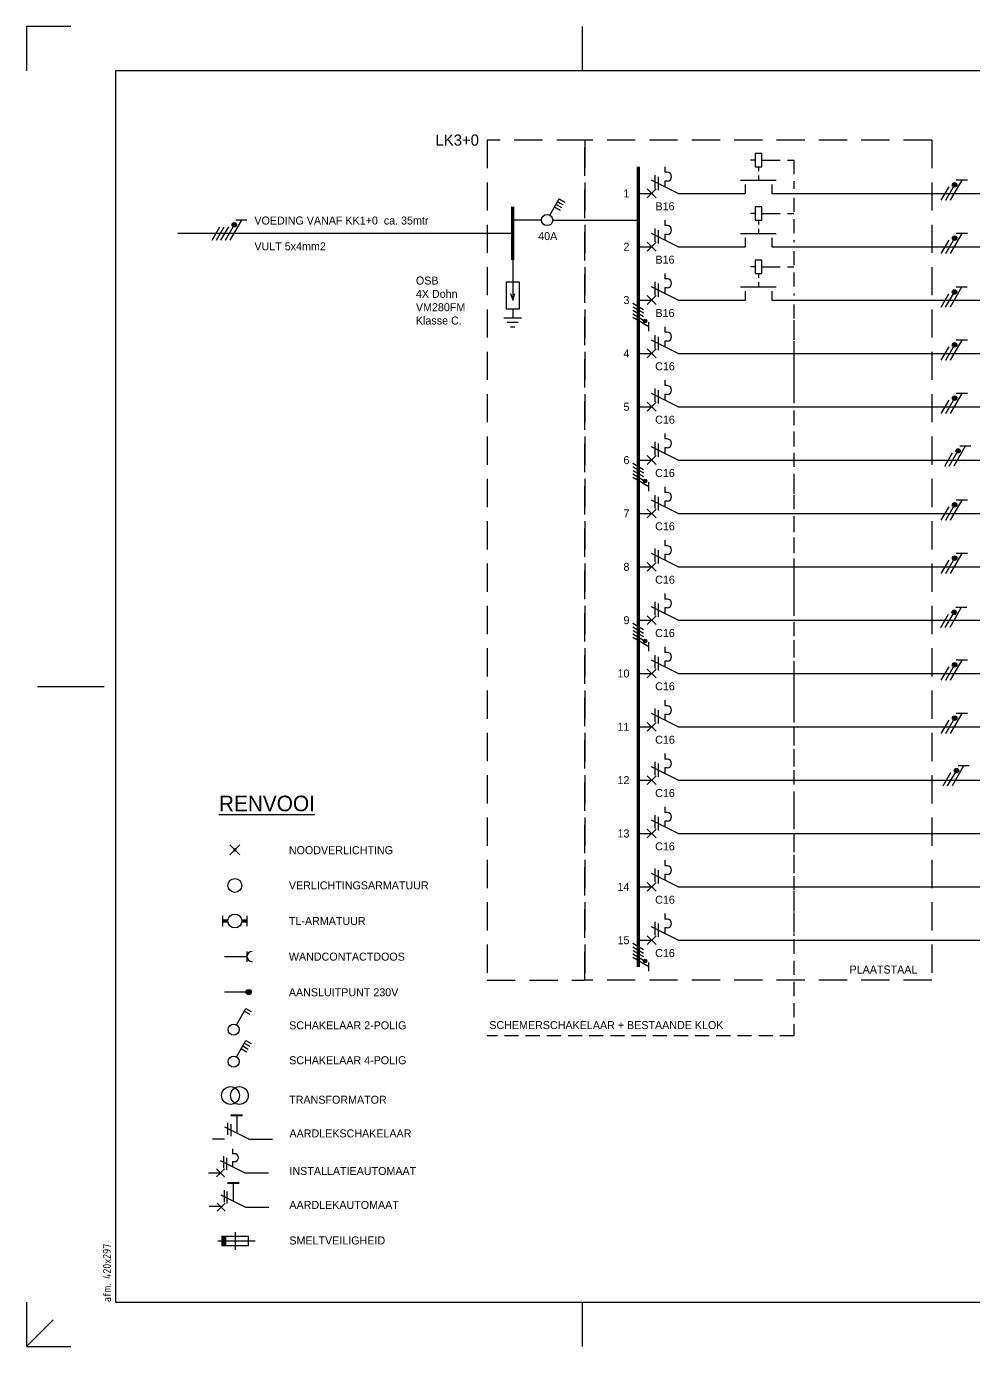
# Model space of a CAD drawing. Header units: millimetres. Extents: x 0 to 420, y 0 to 297.
# Drawn here: x 0 to 213, y 0 to 297 of the extents above; entities that cross this region are included whole.
import ezdxf
from ezdxf.enums import TextEntityAlignment as Align

# ---------------------------------------------------------------- set-up
doc = ezdxf.new("R2010")
doc.units = ezdxf.units.MM
doc.linetypes.add('HIDDEN', pattern=[9.525, 6.35, -3.175])
doc.linetypes.add('STABI11', pattern=[2, 1, -1])
doc.layers.get('0').update_dxf_attribs({"linetype": 'CONTINUOUS'})
for name, color, linetype in [('00att018', 1, 'CONTINUOUS'), ('00kad018', 1, 'CONTINUOUS'), ('00kad070', 5, 'CONTINUOUS'), ('BL$2----_KADER', 7, 'CONTINUOUS'), ('EL$1----', 3, 'CONTINUOUS'), ('EL$1----_LK3+0', 3, 'CONTINUOUS')]:
    doc.layers.add(name, color=color, linetype=linetype)
doc.styles.add('BURO-018', font='BUROFONT', dxfattribs={"height": 1.8})
doc.styles.add('BURO-035', font='BUROFONT.shx', dxfattribs={"height": 3.5})
doc.styles.add('ISO', font='isocp.shx')

# ---------------------------------------------------------------- blocks, each defined once
blk = doc.blocks.new('a3-windesheim-hor')
at = {"layer": '00kad018', "color": 1}
for p, q in [((0, 297), (0, 287)), ((10, 297), (0, 297)), ((125, 287), (125, 297)), ((2.5, 148.5), (17.5, 148.5)), ((0, 10), (0, 0)), ((125, 0), (125, 10)), ((0, 0), (6, 6)), ((0, 0), (10, 0))]:
    blk.add_line(p, q, dxfattribs=at)
at = {"layer": '00kad070', "color": 5}
for p, q in [((20, 287), (20, 10)), ((410, 287), (20, 287)), ((20, 10), (410, 10))]:
    blk.add_line(p, q, dxfattribs=at)
at = {"layer": '00att018', "color": 1, "style": 'ISO'}
blk.add_text('afm. 420x297', height=1.8, rotation=90, dxfattribs=at).set_placement((19, 10))
blk = doc.blocks.new('RENV_DION')
at = {"layer": 'EL$1----', "linetype": 'Continuous'}
for p, q in [((485.12, 256.64), (487.32, 254.44)), ((487.32, 256.64), (485.12, 254.44)), ((483.5, 238.37), (483.5, 240.7)), ((488.94, 240.7), (488.94, 238.37)), ((488.94, 232.7), (488.94, 230.37)), ((483.89, 231.54), (488.94, 231.54)), ((489.33, 223.54), (483.89, 223.54)), ((486.57, 208.98), (488.69, 212.65)), ((487.99, 211.43), (489.2, 210.73)), ((488.34, 212.04), (489.55, 211.34)), ((488.69, 212.65), (489.9, 211.95)), ((487.64, 210.83), (488.85, 210.13)), ((489.35, 190.42), (483.95, 193.12)), ((484.62, 191.43), (484.62, 194.13)), ((485.3, 193.8), (485.3, 191.1)), ((486.65, 195.82), (486.65, 191.77)), ((485.66, 188.31), (485.66, 187.19)), ((486.11, 187.19), (485.66, 187.19)), ((488.36, 182.91), (482.96, 185.61)), ((483.63, 186.63), (483.63, 183.93)), ((484.31, 186.29), (484.31, 183.59)), ((486.11, 185.39), (485.66, 185.39)), ((485.66, 185.39), (485.66, 184.26)), ((480.26, 182.91), (482.96, 182.91)), ((482.06, 183.81), (483.86, 182.01)), ((483.86, 183.81), (482.06, 182.01)), ((488.36, 182.91), (493.76, 182.91)), ((485.84, 180.58), (485.84, 176.53)), ((484.04, 176.08), (482.24, 174.28)), ((482.24, 176.08), (484.04, 174.28)), ((488.54, 175.18), (483.14, 177.88)), ((486.31, 169.57), (486.31, 165.57)), ((482.39, 167.57), (490.81, 167.57)), ((489.31, 168.57), (483.31, 168.57)), ((483.31, 168.57), (483.31, 166.57)), ((483.31, 166.57), (489.31, 166.57)), ((489.31, 166.57), (489.31, 168.57))]:
    blk.add_line(p, q, dxfattribs=at)
at = {"layer": 'EL$1----', "color": 3, "linetype": 'Continuous'}
for p, q in [((486.57, 216.18), (488.69, 219.85)), ((488.69, 219.85), (489.9, 219.15)), ((488.34, 219.25), (489.55, 218.55))]:
    blk.add_line(p, q, dxfattribs=at)
at = {"layer": 'EL$1----'}
for p, q in [((483.86, 190.42), (481.16, 190.42)), ((489.35, 190.42), (494.66, 190.42)), ((483.9, 176.31), (483.9, 179.01)), ((484.49, 175.97), (484.49, 178.67)), ((483.14, 175.29), (480.44, 175.29)), ((488.54, 175.18), (493.85, 175.18))]:
    blk.add_line(p, q, dxfattribs=at)
at = {"layer": 'EL$1----', "linetype": 'Continuous'}
for points, const_width in [([(486.41, 255.54, 1), (486.02, 255.54, 1)], 0.389), ([(489.33, 223.83, 1), (489.33, 223.24, 1)], 0.583)]:
    blk.add_lwpolyline(points, format="xyb", close=True, dxfattribs=dict(at, const_width=const_width))
for points, const_width in [([(484.66, 239.54), (483.5, 239.54)], 0.778), ([(487.77, 239.54), (488.94, 239.54)], 0.778), ([(485.3, 195.82), (488, 195.82)], 0.45), ([(484.49, 180.58), (487.19, 180.58)], 0.45)]:
    blk.add_lwpolyline(points, dxfattribs=dict(at, const_width=const_width))
for centre, radius in [((486.22, 247.54), 1.56), ((486.22, 239.54), 1.56), ((489.33, 223.54), 0.583), ((485.95, 207.9), 1.25), ((485.24, 200.27), 2), ((487.24, 200.27), 2)]:
    blk.add_circle(centre, radius, dxfattribs=at)
at = {"layer": 'EL$1----', "color": 3, "linetype": 'Continuous'}
blk.add_circle((485.95, 215.1), 1.25, dxfattribs=at)
at = {"layer": 'EL$1----', "linetype": 'Continuous'}
for centre, radius, start, end in [((490.11, 231.54), 1.17, 90, 270), ((486.11, 186.29), 0.9, 270, 90)]:
    blk.add_arc(centre, radius, start, end, dxfattribs=at)
blk.add_solid([(483.31, 168.57), (484.31, 168.57), (483.31, 166.57), (484.31, 166.57)], dxfattribs=at)
at = {"layer": 'EL$1----', "color": 3, "style": 'BURO-035'}
blk.add_text('%%URENVOOI', height=3.5, dxfattribs=at).set_placement((482.63, 264.23))
at = {"layer": 'EL$1----', "color": 1, "style": 'BURO-018'}
for s, p in [('NOODVERLICHTING', (498.36, 255.47)), ('VERLICHTINGSARMATUUR', (498.36, 247.55)), ('TL-ARMATUUR', (498.36, 239.54)), ('WANDCONTACTDOOS', (498.36, 231.52)), ('AANSLUITPUNT 230V', (498.36, 223.5)), ('SCHAKELAAR 2-POLIG', (498.43, 216.06)), ('SCHAKELAAR 4-POLIG', (498.43, 208.21)), ('TRANSFORMATOR', (498.43, 199.33)), ('AARDLEKSCHAKELAAR', (498.49, 191.75)), ('INSTALLATIEAUTOMAAT', (498.49, 183.3)), ('AARDLEKAUTOMAAT', (498.47, 175.66)), ('SMELTVEILIGHEID', (498.47, 167.66))]:
    blk.add_text(s, height=1.8, dxfattribs=at).set_placement(p, align=Align.MIDDLE_LEFT)
blk = doc.blocks.new('HL3')
at = {"color": 0, "linetype": 'Continuous'}
for p, q in [((-3, 6.98), (-3, 4.48)), ((-3, 5.73), (1.5, 3.13)), ((1.5, 2.13), (-1.5, 3.87)), ((1.5, 1.13), (-1.5, 2.87)), ((1.5, 0.13), (-1.5, 1.87)), ((1.5, -0.87), (-1.5, 0.87))]:
    blk.add_line(p, q, dxfattribs=at)
at = {"color": 0, "linetype": 'Continuous', "const_width": 0.5}
blk.add_lwpolyline([(-1.68, 4.12, 1), (-2.18, 4.12, 1)], format="xyb", close=True, dxfattribs=at)
at = {"color": 0, "linetype": 'Continuous'}
blk.add_circle((-1.93, 4.12), 0.5, dxfattribs=at)
blk = doc.blocks.new('1114A3A')
at = {"color": 0, "linetype": 'Continuous'}
for p, q in [((0.62, 1.08), (2.74, 4.75)), ((2.04, 3.54), (3.25, 2.84)), ((2.39, 4.14), (3.6, 3.44)), ((2.74, 4.75), (3.95, 4.05)), ((1.69, 2.93), (2.9, 2.23))]:
    blk.add_line(p, q, dxfattribs=at)
blk.add_circle((0, 0), 1.25, dxfattribs=at)
at = {"color": 0, "linetype": 'Continuous', "style": 'BURO-018', "flags": 1}
for tag, p in [('E_ID', (0, 0.08)), ('E_MATCODE', (0, -4.92))]:
    blk.add_attdef(tag, p, '', height=1.8, dxfattribs=at)
at = {"color": 0, "linetype": 'Continuous', "style": 'BURO-018'}
blk.add_attdef('E_IGS', text='', height=1.8, dxfattribs=at).set_placement((3, 0.08), align=Align.MIDDLE_LEFT)
blk = doc.blocks.new('072203')
at = {"color": 0, "linetype": 'Continuous'}
for p, q in [((-1.5, 0), (-1.5, -6)), ((1.5, 0), (-1.5, 0)), ((0, 0), (0, -4)), ((1.5, -6), (1.5, 0)), ((-0.5, -2.5), (0, -4)), ((0, -4), (0.5, -2.5)), ((-2, -8), (2, -8)), ((-1.5, -6), (1.5, -6)), ((0, -6), (0, -8)), ((-1.25, -9), (1.25, -9)), ((-0.5, -10), (0.5, -10))]:
    blk.add_line(p, q, dxfattribs=at)
blk = doc.blocks.new('L1')
at = {"color": 0, "linetype": 'Continuous'}
for p, q in [((-3, 73.98), (-3, 71.48)), ((-3, 72.73), (1.5, 70.13)), ((1.5, 69.13), (-1.5, 70.87)), ((1.5, 68.13), (-1.5, 69.87))]:
    blk.add_line(p, q, dxfattribs=at)
at = {"color": 0, "linetype": 'Continuous', "const_width": 0.5}
blk.add_lwpolyline([(-1.68, 71.12, 1), (-2.18, 71.12, 1)], format="xyb", close=True, dxfattribs=at)
at = {"color": 0, "linetype": 'Continuous'}
blk.add_circle((-1.93, 71.12), 0.5, dxfattribs=at)
blk = doc.blocks.new('111104')
at = {"color": 0, "linetype": 'Continuous'}
for p, q in [((-3, 6.98), (-3, 4.48)), ((-3, 5.73), (1.5, 3.13)), ((1.5, 2.13), (-1.5, 3.87)), ((1.5, 1.13), (-1.5, 2.87)), ((1.5, 0.13), (-1.5, 1.87)), ((1.5, -0.87), (-1.5, 0.87))]:
    blk.add_line(p, q, dxfattribs=at)
at = {"color": 0, "linetype": 'Continuous', "const_width": 0.5}
blk.add_lwpolyline([(-1.68, 4.12, 1), (-2.18, 4.12, 1)], format="xyb", close=True, dxfattribs=at)
at = {"color": 0, "linetype": 'Continuous'}
blk.add_circle((-1.93, 4.12), 0.5, dxfattribs=at)
blk = doc.blocks.new('B3')
at = {"color": 0, "linetype": 'Continuous'}
for p, q in [((0, 9), (0, 21)), ((0, 9), (-3, 3)), ((-6, 6), (-4.75, 6)), ((-4.75, 6.5), (-4.75, 6)), ((-2.75, 6.5), (-2.75, 6)), ((-2.75, 6), (-1.5, 6)), ((-4.125, 3.75), (-1.125, 3.75)), ((-3.75, 4.5), (-0.75, 4.5)), ((-1, 4), (1, 2)), ((-1, 2), (1, 4)), ((0, 0), (0, 3))]:
    blk.add_line(p, q, dxfattribs=at)
blk.add_arc((-3.75, 6.5), 1, 0, 180, dxfattribs=at)
at = {"color": 1, "style": 'BURO-018'}
blk.add_attdef('E_VRIJ1', (-3, 12), '', height=1.8, rotation=90, dxfattribs=at)
at = {"color": 1, "linetype": 'Continuous', "style": 'BURO-018'}
blk.add_attdef('E_IIA', text='', height=1.8, rotation=90, dxfattribs=at).set_placement((2, 6), align=Align.TOP_CENTER)
blk = doc.blocks.new('M2')
at = {"color": 0, "linetype": 'Continuous'}
for p, q in [((0, 30), (0, 33)), ((-3, 23), (-3, 31)), ((-2, 30), (0, 30)), ((-6, 27.75), (-9, 27.75)), ((-9, 27.75), (-9, 26.25)), ((-7.5, 27.75), (-7.5, 28.75)), ((-6, 26.25), (-6, 27.75)), ((-6, 27.25), (-6, 27.25)), ((-9, 26.25), (-6, 26.25)), ((-7.5, 26.25), (-7.5, 25.25)), ((-2, 24), (0, 24)), ((0, 21), (0, 24))]:
    blk.add_line(p, q, dxfattribs=at)
at = {"color": 0, "linetype": 'STABI11'}
blk.add_line((-6, 27), (-3, 27), dxfattribs=at)
at = {"color": 1, "linetype": 'Continuous', "style": 'BURO-018'}
blk.add_attdef('E_VRIJ1', (-6, 30), '', height=1.8, rotation=90, dxfattribs=at)
blk.add_attdef('E_IMS', text='', height=1.8, rotation=90, dxfattribs=at).set_placement((0, 27), align=Align.TOP_CENTER)
blk = doc.blocks.new('b1s')
at = {"color": 0, "linetype": 'Continuous'}
blk.add_line((0, 33), (0, 54), dxfattribs=at)
blk = doc.blocks.new('m1s')
at = {"color": 0, "linetype": 'Continuous'}
blk.add_line((0, 54), (0, 66), dxfattribs=at)

msp = doc.modelspace()

# ---------------------------------------------------------------- linework, layer by layer
at = {"layer": 'EL$1----', "linetype": 'HIDDEN', "ltscale": 0.5}
for p, q in [((166.32, 266.93), (172.57, 266.93)), ((172.57, 266.93), (172.57, 260.43)), ((172.57, 258.43), (172.57, 248.43)), ((166.32, 254.93), (172.57, 254.93)), ((172.57, 246.43), (172.57, 236.43)), ((166.32, 242.93), (172.57, 242.93)), ((172.57, 234.43), (172.57, 69.93)), ((172.57, 230.93), (172.57, 224.43)), ((172.57, 222.43), (172.57, 212.43)), ((172.57, 210.43), (172.57, 200.43)), ((172.57, 194.93), (172.57, 188.43)), ((172.57, 186.43), (172.57, 176.43)), ((172.57, 174.43), (172.57, 164.43)), ((172.57, 158.93), (172.57, 152.43)), ((172.57, 150.43), (172.57, 140.43)), ((172.57, 138.43), (172.57, 128.43)), ((172.57, 122.93), (172.57, 116.43)), ((172.57, 114.43), (172.57, 104.43)), ((172.57, 102.43), (172.57, 92.43)), ((172.57, 69.93), (103.57, 69.93))]:
    msp.add_line(p, q, dxfattribs=at)
at = {"layer": 'EL$1----'}
for p, q in [((115.82, 253.43), (109.33, 253.43)), ((109.33, 244.43), (109.33, 238.43))]:
    msp.add_line(p, q, dxfattribs=at)
at = {"layer": 'EL$1----', "ltscale": 0.2}
for p, q in [((118.32, 253.43), (137.57, 253.43)), ((109.33, 250.43), (34.04, 250.43))]:
    msp.add_line(p, q, dxfattribs=at)
at = {"layer": 'EL$1----', "color": 1, "linetype": 'HIDDEN'}
msp.add_lwpolyline([(125.57, 271.43), (103.57, 271.43), (103.57, 82.43), (125.57, 82.43)], close=True, dxfattribs=at)
at = {"layer": 'EL$1----', "ltscale": 0.2, "const_width": 0.7}
msp.add_lwpolyline([(109.33, 244.43), (109.33, 256.43)], dxfattribs=at)
at = {"layer": 'EL$1----_LK3+0', "color": 1, "linetype": 'HIDDEN'}
for p, q in [((125.57, 271.43), (125.57, 82.43)), ((203.57, 271.43), (125.57, 271.43)), ((203.57, 271.43), (203.57, 82.43)), ((203.57, 82.43), (125.57, 82.43))]:
    msp.add_line(p, q, dxfattribs=at)
at = {"layer": 'EL$1----_LK3+0'}
for p, q in [((203.57, 259.43), (336.07, 259.43)), ((203.57, 247.43), (336.07, 247.43)), ((203.57, 235.43), (336.07, 235.43)), ((203.57, 223.43), (336.07, 223.43)), ((203.57, 211.43), (336.07, 211.43)), ((203.57, 199.43), (336.07, 199.43)), ((203.57, 187.43), (336.07, 187.43)), ((203.57, 175.43), (336.07, 175.43)), ((203.57, 163.43), (336.07, 163.43)), ((203.57, 151.43), (336.07, 151.43)), ((203.57, 139.43), (336.07, 139.43)), ((203.57, 127.43), (336.07, 127.43)), ((203.57, 115.43), (336.07, 115.43)), ((203.57, 103.43), (336.07, 103.43)), ((203.57, 91.43), (336.07, 91.43))]:
    msp.add_line(p, q, dxfattribs=at)
for points in [[(137.57, 253.43, 0.7, 0.7, 0), (137.57, 265.43, 0.7, 0.7, 0)], [(137.57, 241.43, 0.7, 0.7, 0), (137.57, 253.43, 0.7, 0.7, 0)], [(137.57, 229.43, 0.7, 0.7, 0), (137.57, 241.43, 0.7, 0.7, 0)], [(137.57, 217.43, 0.7, 0.7, 0), (137.57, 229.43, 0.7, 0.7, 0)], [(137.57, 205.43, 0.7, 0.7, 0), (137.57, 217.43, 0.7, 0.7, 0)], [(137.57, 193.43, 0.7, 0.7, 0), (137.57, 205.43, 0.7, 0.7, 0)], [(137.57, 181.43, 0.7, 0.7, 0), (137.57, 193.43, 0.7, 0.7, 0)], [(137.57, 169.43, 0.7, 0.7, 0), (137.57, 181.43, 0.7, 0.7, 0)], [(137.57, 157.43, 0.7, 0.7, 0), (137.57, 169.43, 0.7, 0.7, 0)], [(137.57, 145.43, 0.7, 0.7, 0), (137.57, 157.43, 0.7, 0.7, 0)], [(137.57, 133.43, 0.7, 0.7, 0), (137.57, 145.43, 0.7, 0.7, 0)], [(137.57, 121.43, 0.7, 0.7, 0), (137.57, 133.43, 0.7, 0.7, 0)], [(137.57, 109.43, 0.7, 0.7, 0), (137.57, 121.43, 0.7, 0.7, 0)], [(137.57, 97.43, 0.7, 0.7, 0), (137.57, 109.43, 0.7, 0.7, 0)], [(137.57, 85.43, 0.7, 0.7, 0), (137.57, 97.43, 0.7, 0.7, 0)]]:
    msp.add_lwpolyline(points, format="xyseb", dxfattribs=at)

# ---------------------------------------------------------------- block references
at = {"layer": 'BL$2----_KADER'}
for name, p in [('a3-windesheim-hor', (0, 0)), ('RENV_DION', (-439.35, -143.79))]:
    msp.add_blockref(name, p, dxfattribs=at)
at = {"layer": 'EL$1----', "rotation": 270}
for p in [(137.57, 259.43), (137.57, 247.43), (137.53, 235.31), (137.57, 223.43), (137.57, 211.43), (138.35, 199.57), (137.57, 187.43), (137.57, 175.43), (137.46, 163.26), (137.57, 151.43), (137.57, 139.43), (137.98, 127.63)]:
    msp.add_blockref('L1', p, dxfattribs=at)
at = {"layer": 'EL$1----'}
ref = msp.add_blockref('1114A3A', (117.07, 253.43), dxfattribs=at)
ref.add_attrib('E_IGS', '40A', dxfattribs={"layer": '0', "color": 1, "linetype": 'Continuous', "height": 1.8, "style": 'BURO-018'}).set_placement((115.07, 249.83), align=Align.MIDDLE_LEFT)
at = {"layer": 'EL$1----', "ltscale": 0.2, "rotation": 270}
msp.add_blockref('HL3', (42.61, 250.43), dxfattribs=at)
at = {"layer": 'EL$1----'}
msp.add_blockref('072203', (109.33, 239.43), dxfattribs=at)
at = {"layer": 'EL$1----', "xscale": 0.8, "yscale": 0.8, "zscale": 0.8, "rotation": 180}
for p in [(137.57, 234.03), (137.57, 198.03), (137.57, 162.03), (137.57, 90.03)]:
    msp.add_blockref('111104', p, dxfattribs=at)
at = {"layer": 'EL$1----_LK3+0', "rotation": 270}
for name, p in [('M2', (137.57, 259.43)), ('b1s', (137.57, 259.43)), ('m1s', (137.57, 259.43)), ('M2', (137.57, 247.43)), ('b1s', (137.57, 247.43)), ('m1s', (137.57, 247.43)), ('M2', (137.57, 235.43)), ('b1s', (137.57, 235.43)), ('m1s', (137.57, 235.43)), ('m1s', (104.57, 223.43)), ('b1s', (137.57, 223.43)), ('m1s', (137.57, 223.43)), ('m1s', (104.57, 211.43)), ('b1s', (137.57, 211.43)), ('m1s', (137.57, 211.43)), ('m1s', (104.57, 199.43)), ('b1s', (137.57, 199.43)), ('m1s', (137.57, 199.43)), ('m1s', (104.57, 187.43)), ('b1s', (137.57, 187.43)), ('m1s', (137.57, 187.43)), ('m1s', (104.57, 175.43)), ('b1s', (137.57, 175.43)), ('m1s', (137.57, 175.43)), ('m1s', (104.57, 163.43)), ('b1s', (137.57, 163.43)), ('m1s', (137.57, 163.43)), ('m1s', (104.57, 151.43)), ('b1s', (137.57, 151.43)), ('m1s', (137.57, 151.43)), ('m1s', (104.57, 139.43)), ('b1s', (137.57, 139.43)), ('m1s', (137.57, 139.43)), ('m1s', (104.57, 127.43)), ('b1s', (137.57, 127.43)), ('m1s', (137.57, 127.43)), ('m1s', (104.57, 115.43)), ('b1s', (137.57, 115.43)), ('m1s', (137.57, 115.43)), ('m1s', (104.57, 103.43)), ('b1s', (137.57, 103.43)), ('m1s', (137.57, 103.43)), ('m1s', (104.57, 91.43)), ('b1s', (137.57, 91.43)), ('m1s', (137.57, 91.43))]:
    msp.add_blockref(name, p, dxfattribs=at)
for p, values in [((137.57, 259.43), {'E_IIA': 'B16'}), ((137.57, 247.43), {'E_IIA': 'B16'}), ((137.57, 235.43), {'E_IIA': 'B16'}), ((137.57, 223.43), {'E_IIA': 'C16'}), ((137.57, 211.43), {'E_IIA': 'C16'}), ((137.57, 199.43), {'E_IIA': 'C16'}), ((137.57, 187.43), {'E_IIA': 'C16'}), ((137.57, 175.43), {'E_IIA': 'C16'}), ((137.57, 163.43), {'E_IIA': 'C16'}), ((137.57, 151.43), {'E_IIA': 'C16'}), ((137.57, 139.43), {'E_IIA': 'C16'}), ((137.57, 127.43), {'E_IIA': 'C16'}), ((137.57, 115.43), {'E_IIA': 'C16'}), ((137.57, 103.43), {'E_IIA': 'C16'}), ((137.57, 91.43), {'E_IIA': 'C16'})]:
    msp.add_blockref('B3', p, dxfattribs=at).add_auto_attribs(values)

# ---------------------------------------------------------------- texts
at = {"layer": 'EL$1----', "color": 1, "linetype": 'Continuous', "ltscale": 0.2, "style": 'BURO-018'}
msp.add_text('VOEDING VANAF KK1+0  ca. 35mtr', height=1.8, dxfattribs=at).set_placement((51.26, 252.43))
msp.add_text('VULT 5x4mm2', height=1.8, dxfattribs=at).set_placement((51.26, 248.43), align=Align.TOP_LEFT)
at = {"layer": 'EL$1----', "color": 1, "style": 'BURO-018'}
for s, p in [('OSB', (87.57, 238.93)), ('4X Dohn', (87.57, 235.93)), ('VM280FM', (87.57, 232.93)), ('Klasse C.', (87.57, 229.93)), ('PLAATSTAAL', (185.07, 83.93)), ('SCHEMERSCHAKELAAR + BESTAANDE KLOK', (104.07, 71.43))]:
    msp.add_text(s, height=1.8, dxfattribs=at).set_placement(p)
at = {"layer": 'EL$1----_LK3+0', "color": 2, "style": 'BURO-018'}
msp.add_text('LK3+0', height=2.5, dxfattribs=at).set_placement((101.74, 271.43), align=Align.MIDDLE_RIGHT)
at = {"layer": 'EL$1----_LK3+0', "color": 1, "style": 'BURO-018'}
for s, p in [('1', (135.57, 259.43)), ('2', (135.57, 247.43)), ('3', (135.57, 235.43)), ('4', (135.57, 223.43)), ('5', (135.57, 211.43)), ('6', (135.57, 199.43)), ('7', (135.57, 187.43)), ('8', (135.57, 175.43)), ('9', (135.57, 163.43)), ('10', (135.57, 151.43)), ('11', (135.57, 139.43)), ('12', (135.57, 127.43)), ('13', (135.57, 115.43)), ('14', (135.57, 103.43)), ('15', (135.57, 91.43))]:
    msp.add_text(s, height=1.8, dxfattribs=at).set_placement(p, align=Align.MIDDLE_RIGHT)

doc.saveas('drawing.dxf')
